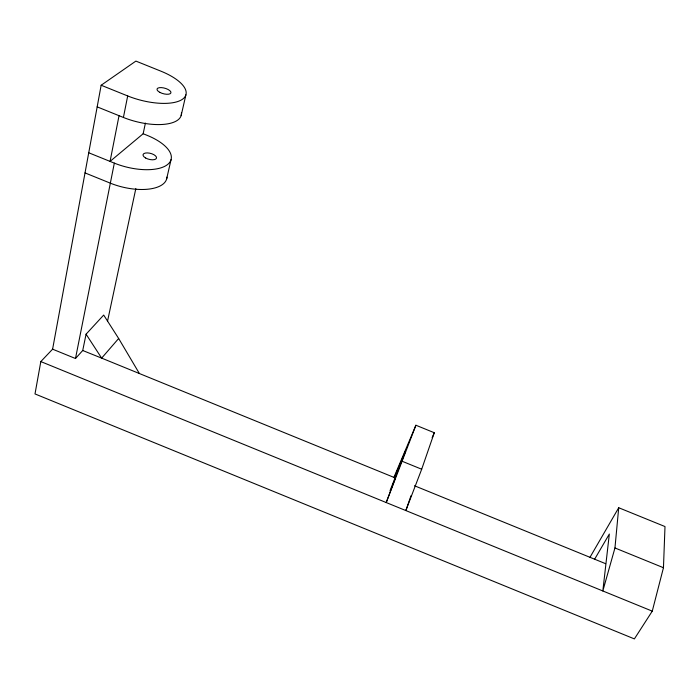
<?xml version="1.0" encoding="UTF-8"?>
<svg xmlns="http://www.w3.org/2000/svg" width="700" height="700" viewBox="0 0 700 700"><rect width="100%" height="100%" fill="white"/><g stroke="black" fill="none" stroke-linecap="round" stroke-linejoin="round"><path stroke-width="1.05" d="M101.15 85.243L127.689 95.944A43.094 17.019 14.9 0 0 182.752 99.05A43.094 17.019 14.9 0 0 160.886 71.164L135.888 61.092L101.15 85.243L52.596 349.178L40.819 361.576L35 393.934L634.384 638.907L652.269 611.144L663.46 567.718L665 526.558L618.721 507.736L589.872 557.497M594.484 559.484L609.332 534.039L602.831 590.966L614.95 547.96L618.721 507.736M119.035 115.692L110.066 161.394L143.159 133.744L145.407 123.078M52.596 349.178L75.486 358.514L114.328 163.126L88.725 152.766M97.169 106.864L123.41 117.46L127.689 95.944M75.486 358.514L82.723 350.499L86.074 334.18L103.688 315.061L118.659 338.485L139.388 373.529L395.412 477.986L386.225 502.556L415.905 425.241L434.289 432.723L421.689 469.227L405.851 510.562L411.023 495.679M107.468 321.51L135.826 188.597M166.609 179.034L171.045 159.67M181.151 115.587L185.894 94.85M393.846 477.54L415.905 425.241M394.24 477.838L405.545 451.054L390.04 490.674M432.154 437.623L434.289 432.723M118.659 338.485L101.649 358.12L82.723 350.499M143.159 133.744L147.184 135.371A41.597 18.305 14.1 0 1 167.904 164.255A41.597 18.305 14.1 0 1 114.328 163.126M85.024 172.909L110.346 183.164A41.151 18.664 13.8 0 0 166.941 177.117M402.43 461.379L421.689 469.227M614.95 547.96L663.46 567.718M414.461 485.748L605.622 563.684M139.388 373.529L101.649 358.12L86.074 334.18M40.819 361.576L652.269 611.144M181.423 112.857A42.613 17.448 14.6 0 1 123.41 117.46M145.626 157.999A6.948 3.08 14.5 0 0 156.485 158.156A6.948 3.08 14.5 0 0 147.236 152.906A6.948 3.08 14.5 0 0 145.626 157.999M159.758 92.321A7.193 2.861 15.3 0 0 170.914 92.881A7.193 2.861 15.3 0 0 161.298 87.605A7.193 2.861 15.3 0 0 159.758 92.321"/></g></svg>
